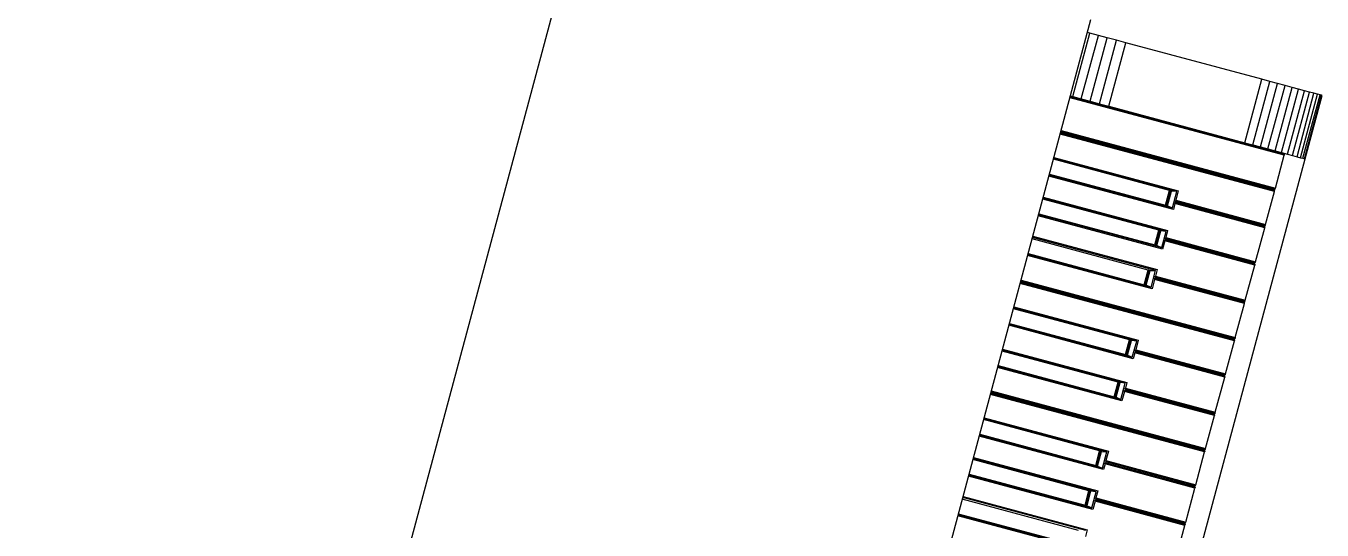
# Model space of a CAD drawing. Header units: millimetres. Extents: x 4980 to 19099, y 3891 to 5773.
# Drawn here: x 11253.5 to 11343.4, y 4460.1 to 4495 of the extents above; entities that cross this region are included whole.
import ezdxf

# ---------------------------------------------------------------- set-up
doc = ezdxf.new("R2010")
doc.units = ezdxf.units.MM
doc.layers.add('02_03 Stühle 3D_Stift_Nr__7', color=7, linetype='Continuous', lineweight=25)

# ---------------------------------------------------------------- blocks, each defined once
blk = doc.blocks.new('Piano4[1]', base_point=(-78646.3965, 22935.4099))
at = {"layer": '02_03 Stühle 3D_Stift_Nr__7', "linetype": 'Continuous'}
for p, q in [((-78646.9044, 22934.4132), (-78645.2321, 22935.5101)), ((-78645.241, 22935.5015), (-78645.2423, 22935.5034)), ((-78645.2918, 22935.4682), (-78645.241, 22935.5015)), ((-78645.2874, 22935.4614), (-78645.2366, 22935.4947)), ((-78645.2366, 22935.4947), (-78645.241, 22935.5015)), ((-78645.2319, 22935.4876), (-78645.2366, 22935.4947)), ((-78645.2827, 22935.4543), (-78645.2319, 22935.4876)), ((-78645.2778, 22935.4469), (-78645.227, 22935.4802)), ((-78645.227, 22935.4802), (-78645.2319, 22935.4876)), ((-78645.2221, 22935.4727), (-78645.227, 22935.4802)), ((-78645.1821, 22935.2978), (-78645.2945, 22935.4691)), ((-78645.1818, 22935.298), (-78645.2942, 22935.4694)), ((-78645.1815, 22935.2982), (-78645.2939, 22935.4696)), ((-78645.1813, 22935.2983), (-78645.2937, 22935.4697)), ((-78645.2931, 22935.4701), (-78645.2918, 22935.4682)), ((-78645.2918, 22935.4682), (-78645.2874, 22935.4614)), ((-78645.2729, 22935.4394), (-78645.2221, 22935.4727)), ((-78645.1507, 22935.3638), (-78645.2221, 22935.4727)), ((-78645.2874, 22935.4614), (-78645.2827, 22935.4543)), ((-78645.2111, 22935.2788), (-78645.3235, 22935.4501)), ((-78645.2107, 22935.279), (-78645.3231, 22935.4504)), ((-78645.2105, 22935.2792), (-78645.3229, 22935.4506)), ((-78645.2102, 22935.2793), (-78645.3226, 22935.4507)), ((-78645.3217, 22935.4513), (-78645.2093, 22935.2799)), ((-78645.3216, 22935.4514), (-78645.2092, 22935.28)), ((-78645.3212, 22935.4516), (-78645.2088, 22935.2803)), ((-78645.3208, 22935.4519), (-78645.2084, 22935.2805)), ((-78645.2827, 22935.4543), (-78645.2778, 22935.4469)), ((-78645.2778, 22935.4469), (-78645.2729, 22935.4394)), ((-78645.2829, 22935.344), (-78645.3438, 22935.4369)), ((-78645.2785, 22935.3388), (-78645.3431, 22935.4373)), ((-78645.3422, 22935.4379), (-78645.277, 22935.3384)), ((-78645.2729, 22935.4394), (-78645.2015, 22935.3305)), ((-78645.2918, 22935.3286), (-78645.3571, 22935.4281)), ((-78645.3561, 22935.4288), (-78645.2915, 22935.3303)), ((-78645.3555, 22935.4291), (-78645.2946, 22935.3363)), ((-78645.3236, 22935.3078), (-78645.3889, 22935.4073)), ((-78645.388, 22935.4079), (-78645.3233, 22935.3094)), ((-78645.3878, 22935.408), (-78645.3264, 22935.3154)), ((-78645.3873, 22935.4083), (-78645.3264, 22935.3154)), ((-78645.3147, 22935.3231), (-78645.3756, 22935.416)), ((-78645.3104, 22935.3179), (-78645.375, 22935.4164)), ((-78645.3741, 22935.417), (-78645.3088, 22935.3175)), ((-78645.3466, 22935.3022), (-78645.4075, 22935.3951)), ((-78645.3416, 22935.2974), (-78645.4062, 22935.3959)), ((-78645.4052, 22935.3966), (-78645.3399, 22935.2971)), ((-78645.3554, 22935.2869), (-78645.4207, 22935.3864)), ((-78645.4198, 22935.387), (-78645.3552, 22935.2885)), ((-78645.4196, 22935.3871), (-78645.3582, 22935.2945)), ((-78645.4191, 22935.3874), (-78645.3582, 22935.2945)), ((-78645.3306, 22935.2004), (-78645.443, 22935.3718)), ((-78645.3302, 22935.2007), (-78645.4426, 22935.372)), ((-78645.3299, 22935.2008), (-78645.4423, 22935.3722)), ((-78645.3297, 22935.201), (-78645.4421, 22935.3724)), ((-78645.4412, 22935.373), (-78645.3288, 22935.2016)), ((-78645.441, 22935.3731), (-78645.3285, 22935.2017)), ((-78645.4407, 22935.3733), (-78645.3283, 22935.2019)), ((-78645.4403, 22935.3735), (-78645.3279, 22935.2022)), ((-78645.398, 22935.2604), (-78645.4626, 22935.3589)), ((-78645.4617, 22935.3595), (-78645.3964, 22935.26)), ((-78645.2015, 22935.3305), (-78645.1507, 22935.3638)), ((-78645.1466, 22935.3575), (-78645.1507, 22935.3638)), ((-78645.4112, 22935.2503), (-78645.4765, 22935.3498)), ((-78645.4756, 22935.3504), (-78645.411, 22935.2519)), ((-78645.4754, 22935.3505), (-78645.414, 22935.258)), ((-78645.4749, 22935.3508), (-78645.414, 22935.258)), ((-78645.4023, 22935.2656), (-78645.4632, 22935.3585)), ((-78645.1974, 22935.3242), (-78645.1466, 22935.3575)), ((-78645.1933, 22935.318), (-78645.1425, 22935.3513)), ((-78645.1425, 22935.3513), (-78645.1466, 22935.3575)), ((-78645.1386, 22935.3454), (-78645.1425, 22935.3513)), ((-78645.4361, 22935.2434), (-78645.497, 22935.3363)), ((-78645.4318, 22935.2383), (-78645.4964, 22935.3368)), ((-78645.4955, 22935.3373), (-78645.4302, 22935.2378)), ((-78645.2946, 22935.3363), (-78645.2829, 22935.344)), ((-78645.2946, 22935.3363), (-78645.2942, 22935.3357)), ((-78645.2942, 22935.3357), (-78645.2825, 22935.3434)), ((-78645.2939, 22935.3352), (-78645.2942, 22935.3357)), ((-78645.2939, 22935.3352), (-78645.2822, 22935.3429)), ((-78645.2936, 22935.3347), (-78645.2939, 22935.3352)), ((-78645.2936, 22935.3347), (-78645.2819, 22935.3425)), ((-78645.2915, 22935.3303), (-78645.2785, 22935.3388)), ((-78645.277, 22935.3384), (-78645.2846, 22935.3334)), ((-78645.2825, 22935.3434), (-78645.2829, 22935.344)), ((-78645.2822, 22935.3429), (-78645.2825, 22935.3434)), ((-78645.2819, 22935.3425), (-78645.2822, 22935.3429)), ((-78645.2785, 22935.3388), (-78645.2819, 22935.3425)), ((-78645.1894, 22935.3121), (-78645.1386, 22935.3454)), ((-78645.1857, 22935.3064), (-78645.1349, 22935.3397)), ((-78645.1349, 22935.3397), (-78645.1386, 22935.3454)), ((-78645.1315, 22935.3345), (-78645.1349, 22935.3397)), ((-78645.445, 22935.2281), (-78645.5103, 22935.3277)), ((-78645.5094, 22935.3282), (-78645.4448, 22935.2297)), ((-78645.5092, 22935.3284), (-78645.4478, 22935.2358)), ((-78645.5087, 22935.3287), (-78645.4478, 22935.2358)), ((-78645.3264, 22935.3154), (-78645.3147, 22935.3231)), ((-78645.3143, 22935.3225), (-78645.3147, 22935.3231)), ((-78645.2936, 22935.3347), (-78645.2915, 22935.3303)), ((-78645.2872, 22935.3317), (-78645.2918, 22935.3286)), ((-78645.2872, 22935.3317), (-78645.2868, 22935.3319)), ((-78645.24, 22935.2598), (-78645.2872, 22935.3317)), ((-78645.2868, 22935.3319), (-78645.2865, 22935.3321)), ((-78645.2397, 22935.26), (-78645.2868, 22935.3319)), ((-78645.2865, 22935.3321), (-78645.2863, 22935.3322)), ((-78645.2394, 22935.2602), (-78645.2865, 22935.3321)), ((-78645.2392, 22935.2603), (-78645.2863, 22935.3322)), ((-78645.2855, 22935.3328), (-78645.2852, 22935.333)), ((-78645.2855, 22935.3328), (-78645.2383, 22935.2609)), ((-78645.2852, 22935.333), (-78645.285, 22935.3331)), ((-78645.2852, 22935.333), (-78645.2381, 22935.2611)), ((-78645.2846, 22935.3334), (-78645.285, 22935.3331)), ((-78645.285, 22935.3331), (-78645.2378, 22935.2612)), ((-78645.2846, 22935.3334), (-78645.2374, 22935.2615)), ((-78645.2015, 22935.3305), (-78645.1974, 22935.3242)), ((-78645.1974, 22935.3242), (-78645.1933, 22935.318)), ((-78645.1823, 22935.3012), (-78645.1315, 22935.3345)), ((-78645.1792, 22935.2965), (-78645.1284, 22935.3298)), ((-78645.1765, 22935.2924), (-78645.1257, 22935.3257)), ((-78645.1284, 22935.3298), (-78645.1315, 22935.3345)), ((-78645.1257, 22935.3257), (-78645.1284, 22935.3298)), ((-78645.1234, 22935.3222), (-78645.1257, 22935.3257)), ((-78645.4193, 22935.1422), (-78645.5317, 22935.3136)), ((-78645.4189, 22935.1425), (-78645.5313, 22935.3139)), ((-78645.4185, 22935.1427), (-78645.5309, 22935.3141)), ((-78645.4184, 22935.1428), (-78645.5308, 22935.3142)), ((-78645.5299, 22935.3148), (-78645.4175, 22935.1434)), ((-78645.5296, 22935.315), (-78645.4172, 22935.1436)), ((-78645.5294, 22935.3151), (-78645.417, 22935.1437)), ((-78645.529, 22935.3154), (-78645.4166, 22935.144)), ((-78645.3264, 22935.3154), (-78645.326, 22935.3148)), ((-78645.326, 22935.3148), (-78645.3143, 22935.3225)), ((-78645.326, 22935.3148), (-78645.3257, 22935.3144)), ((-78645.3257, 22935.3144), (-78645.314, 22935.322)), ((-78645.3257, 22935.3144), (-78645.3254, 22935.3139)), ((-78645.3254, 22935.3139), (-78645.3137, 22935.3216)), ((-78645.3254, 22935.3139), (-78645.3233, 22935.3094)), ((-78645.3171, 22935.3121), (-78645.3236, 22935.3078)), ((-78645.3233, 22935.3094), (-78645.3104, 22935.3179)), ((-78645.3171, 22935.3121), (-78645.3167, 22935.3123)), ((-78645.2699, 22935.2402), (-78645.3171, 22935.3121)), ((-78645.3167, 22935.3123), (-78645.3164, 22935.3125)), ((-78645.2696, 22935.2404), (-78645.3167, 22935.3123)), ((-78645.3164, 22935.3125), (-78645.3162, 22935.3126)), ((-78645.2693, 22935.2406), (-78645.3164, 22935.3125)), ((-78645.2691, 22935.2407), (-78645.3162, 22935.3126)), ((-78645.3153, 22935.3132), (-78645.3151, 22935.3134)), ((-78645.3153, 22935.3132), (-78645.2681, 22935.2414)), ((-78645.3151, 22935.3134), (-78645.3148, 22935.3136)), ((-78645.3151, 22935.3134), (-78645.268, 22935.2415)), ((-78645.3144, 22935.3138), (-78645.3148, 22935.3136)), ((-78645.3148, 22935.3136), (-78645.2676, 22935.2417)), ((-78645.3088, 22935.3175), (-78645.3144, 22935.3138)), ((-78645.3144, 22935.3138), (-78645.2673, 22935.2419)), ((-78645.314, 22935.322), (-78645.3143, 22935.3225)), ((-78645.3137, 22935.3216), (-78645.314, 22935.322)), ((-78645.3104, 22935.3179), (-78645.3137, 22935.3216)), ((-78645.1933, 22935.318), (-78645.1894, 22935.3121)), ((-78645.1894, 22935.3121), (-78645.1857, 22935.3064)), ((-78645.1742, 22935.2888), (-78645.1234, 22935.3222)), ((-78645.1724, 22935.2861), (-78645.1216, 22935.3194)), ((-78645.171, 22935.2841), (-78645.1202, 22935.3174)), ((-78645.1702, 22935.2828), (-78645.1194, 22935.3161)), ((-78645.17, 22935.2824), (-78645.1192, 22935.3157)), ((-78645.1216, 22935.3194), (-78645.1234, 22935.3222)), ((-78645.1202, 22935.3174), (-78645.1216, 22935.3194)), ((-78645.1194, 22935.3161), (-78645.1202, 22935.3174)), ((-78645.1192, 22935.3157), (-78645.1194, 22935.3161)), ((-78645.491, 22935.2075), (-78645.5519, 22935.3003)), ((-78645.4867, 22935.2023), (-78645.5513, 22935.3008)), ((-78645.5504, 22935.3014), (-78645.4851, 22935.2018)), ((-78645.3582, 22935.2945), (-78645.3466, 22935.3022)), ((-78645.3578, 22935.294), (-78645.3461, 22935.3017)), ((-78645.3575, 22935.2935), (-78645.3458, 22935.3012)), ((-78645.3572, 22935.293), (-78645.3455, 22935.3007)), ((-78645.3461, 22935.3017), (-78645.3466, 22935.3022)), ((-78645.3458, 22935.3012), (-78645.3461, 22935.3017)), ((-78645.3455, 22935.3007), (-78645.3458, 22935.3012)), ((-78645.3455, 22935.3007), (-78645.3416, 22935.2974)), ((-78645.1857, 22935.3064), (-78645.1823, 22935.3012)), ((-78645.1823, 22935.3012), (-78645.1792, 22935.2965)), ((-78645.4999, 22935.1922), (-78645.5652, 22935.2917)), ((-78645.5643, 22935.2922), (-78645.4996, 22935.1937)), ((-78645.5636, 22935.2927), (-78645.5027, 22935.1998)), ((-78645.3582, 22935.2945), (-78645.3578, 22935.294)), ((-78645.3578, 22935.294), (-78645.3575, 22935.2935)), ((-78645.3575, 22935.2935), (-78645.3572, 22935.293)), ((-78645.3552, 22935.2885), (-78645.3572, 22935.293)), ((-78645.3478, 22935.2919), (-78645.3554, 22935.2869)), ((-78645.3552, 22935.2885), (-78645.3416, 22935.2974)), ((-78645.3474, 22935.2921), (-78645.3478, 22935.2919)), ((-78645.3007, 22935.22), (-78645.3478, 22935.2919)), ((-78645.3474, 22935.2921), (-78645.3472, 22935.2923)), ((-78645.3003, 22935.2203), (-78645.3474, 22935.2921)), ((-78645.3472, 22935.2923), (-78645.3469, 22935.2925)), ((-78645.3, 22935.2204), (-78645.3472, 22935.2923)), ((-78645.2998, 22935.2206), (-78645.3469, 22935.2925)), ((-78645.346, 22935.2931), (-78645.3459, 22935.2932)), ((-78645.346, 22935.2931), (-78645.2989, 22935.2212)), ((-78645.3459, 22935.2932), (-78645.3456, 22935.2934)), ((-78645.3459, 22935.2932), (-78645.2987, 22935.2213)), ((-78645.3452, 22935.2936), (-78645.3456, 22935.2934)), ((-78645.3456, 22935.2934), (-78645.2984, 22935.2215)), ((-78645.3399, 22935.2971), (-78645.3452, 22935.2936)), ((-78645.3452, 22935.2936), (-78645.2981, 22935.2217)), ((-78645.2084, 22935.2805), (-78645.1821, 22935.2978)), ((-78645.1818, 22935.298), (-78645.1821, 22935.2978)), ((-78645.1815, 22935.2982), (-78645.1818, 22935.298)), ((-78645.1815, 22935.2982), (-78645.1813, 22935.2983)), ((-78645.1792, 22935.2965), (-78645.1765, 22935.2924)), ((-78645.1765, 22935.2924), (-78645.1742, 22935.2888)), ((-78645.1742, 22935.2888), (-78645.1724, 22935.2861)), ((-78646.715, 22934.2691), (-78645.17, 22935.2824)), ((-78645.5229, 22935.1866), (-78645.5838, 22935.2794)), ((-78645.5185, 22935.1814), (-78645.5831, 22935.2799)), ((-78645.5822, 22935.2805), (-78645.517, 22935.181)), ((-78645.2374, 22935.2615), (-78645.2111, 22935.2788)), ((-78645.2111, 22935.2788), (-78645.2107, 22935.279)), ((-78645.2107, 22935.279), (-78645.2105, 22935.2792)), ((-78645.2105, 22935.2792), (-78645.2102, 22935.2793)), ((-78645.2092, 22935.28), (-78645.2093, 22935.2799)), ((-78645.2092, 22935.28), (-78645.2088, 22935.2803)), ((-78645.2088, 22935.2803), (-78645.2084, 22935.2805)), ((-78645.1724, 22935.2861), (-78645.171, 22935.2841)), ((-78645.171, 22935.2841), (-78645.1702, 22935.2828)), ((-78645.1702, 22935.2828), (-78645.17, 22935.2824)), ((-78645.5317, 22935.1713), (-78645.597, 22935.2708)), ((-78645.5961, 22935.2714), (-78645.5315, 22935.1729)), ((-78645.5959, 22935.2715), (-78645.5345, 22935.1789)), ((-78645.5954, 22935.2718), (-78645.5345, 22935.1789)), ((-78645.414, 22935.258), (-78645.4023, 22935.2656)), ((-78645.4136, 22935.2574), (-78645.4019, 22935.265)), ((-78645.4133, 22935.2569), (-78645.4016, 22935.2645)), ((-78645.4131, 22935.2564), (-78645.4013, 22935.2641)), ((-78645.4019, 22935.265), (-78645.4023, 22935.2656)), ((-78645.4016, 22935.2645), (-78645.4019, 22935.265)), ((-78645.4013, 22935.2641), (-78645.4016, 22935.2645)), ((-78645.398, 22935.2604), (-78645.4013, 22935.2641)), ((-78645.5546, 22935.1657), (-78645.6155, 22935.2586)), ((-78645.5496, 22935.161), (-78645.6142, 22935.2595)), ((-78645.6133, 22935.2601), (-78645.5481, 22935.1606)), ((-78645.414, 22935.258), (-78645.4136, 22935.2574)), ((-78645.4136, 22935.2574), (-78645.4133, 22935.2569)), ((-78645.4133, 22935.2569), (-78645.4131, 22935.2564)), ((-78645.4131, 22935.2564), (-78645.411, 22935.2519)), ((-78645.4066, 22935.2533), (-78645.4112, 22935.2503)), ((-78645.411, 22935.2519), (-78645.398, 22935.2604)), ((-78645.4063, 22935.2535), (-78645.4066, 22935.2533)), ((-78645.3595, 22935.1814), (-78645.4066, 22935.2533)), ((-78645.4063, 22935.2535), (-78645.406, 22935.2537)), ((-78645.3592, 22935.1817), (-78645.4063, 22935.2535)), ((-78645.406, 22935.2537), (-78645.4058, 22935.2539)), ((-78645.3588, 22935.1819), (-78645.406, 22935.2537)), ((-78645.3587, 22935.182), (-78645.4058, 22935.2539)), ((-78645.4048, 22935.2545), (-78645.4047, 22935.2546)), ((-78645.4048, 22935.2545), (-78645.3577, 22935.1826)), ((-78645.4047, 22935.2546), (-78645.4043, 22935.2548)), ((-78645.4047, 22935.2546), (-78645.3575, 22935.1827)), ((-78645.404, 22935.255), (-78645.4043, 22935.2548)), ((-78645.4043, 22935.2548), (-78645.3572, 22935.1829)), ((-78645.3964, 22935.26), (-78645.404, 22935.255)), ((-78645.404, 22935.255), (-78645.3569, 22935.1832)), ((-78645.2673, 22935.2419), (-78645.24, 22935.2598)), ((-78645.24, 22935.2598), (-78645.2397, 22935.26)), ((-78645.2394, 22935.2602), (-78645.2397, 22935.26)), ((-78645.2394, 22935.2602), (-78645.2392, 22935.2603)), ((-78645.2381, 22935.2611), (-78645.2383, 22935.2609)), ((-78645.2381, 22935.2611), (-78645.2378, 22935.2612)), ((-78645.2378, 22935.2612), (-78645.2374, 22935.2615)), ((-78645.5635, 22935.1504), (-78645.6288, 22935.2499)), ((-78645.6279, 22935.2505), (-78645.5633, 22935.152)), ((-78645.6277, 22935.2506), (-78645.5663, 22935.1581)), ((-78645.6272, 22935.251), (-78645.5663, 22935.1581)), ((-78645.4478, 22935.2358), (-78645.4361, 22935.2434)), ((-78645.4474, 22935.2352), (-78645.4357, 22935.2429)), ((-78645.4471, 22935.2347), (-78645.4353, 22935.2424)), ((-78645.4468, 22935.2343), (-78645.435, 22935.242)), ((-78645.4357, 22935.2429), (-78645.4361, 22935.2434)), ((-78645.4353, 22935.2424), (-78645.4357, 22935.2429)), ((-78645.435, 22935.242), (-78645.4353, 22935.2424)), ((-78645.4318, 22935.2383), (-78645.435, 22935.242)), ((-78645.2981, 22935.2217), (-78645.2699, 22935.2402)), ((-78645.2696, 22935.2404), (-78645.2699, 22935.2402)), ((-78645.2693, 22935.2406), (-78645.2696, 22935.2404)), ((-78645.2691, 22935.2407), (-78645.2693, 22935.2406)), ((-78645.2681, 22935.2414), (-78645.268, 22935.2415)), ((-78645.268, 22935.2415), (-78645.2676, 22935.2417)), ((-78645.2676, 22935.2417), (-78645.2673, 22935.2419)), ((-78645.4478, 22935.2358), (-78645.4474, 22935.2352)), ((-78645.4474, 22935.2352), (-78645.4471, 22935.2347)), ((-78645.4471, 22935.2347), (-78645.4468, 22935.2343)), ((-78645.4468, 22935.2343), (-78645.4448, 22935.2297)), ((-78645.4374, 22935.2331), (-78645.445, 22935.2281)), ((-78645.4448, 22935.2297), (-78645.4318, 22935.2383)), ((-78645.4374, 22935.2331), (-78645.437, 22935.2334)), ((-78645.3903, 22935.1612), (-78645.4374, 22935.2331)), ((-78645.437, 22935.2334), (-78645.4368, 22935.2336)), ((-78645.3899, 22935.1615), (-78645.437, 22935.2334)), ((-78645.4368, 22935.2336), (-78645.4365, 22935.2337)), ((-78645.3896, 22935.1617), (-78645.4368, 22935.2336)), ((-78645.3894, 22935.1618), (-78645.4365, 22935.2337)), ((-78645.4356, 22935.2343), (-78645.4355, 22935.2344)), ((-78645.4356, 22935.2343), (-78645.3885, 22935.1624)), ((-78645.4355, 22935.2344), (-78645.4351, 22935.2346)), ((-78645.4355, 22935.2344), (-78645.3883, 22935.1625)), ((-78645.4348, 22935.2348), (-78645.4351, 22935.2346)), ((-78645.4351, 22935.2346), (-78645.388, 22935.1627)), ((-78645.4302, 22935.2378), (-78645.4348, 22935.2348)), ((-78645.4348, 22935.2348), (-78645.3877, 22935.163)), ((-78645.3279, 22935.2022), (-78645.3007, 22935.22)), ((-78645.3007, 22935.22), (-78645.3003, 22935.2203)), ((-78645.3003, 22935.2203), (-78645.3, 22935.2204)), ((-78645.2998, 22935.2206), (-78645.3, 22935.2204)), ((-78645.2989, 22935.2212), (-78645.2987, 22935.2213)), ((-78645.2987, 22935.2213), (-78645.2984, 22935.2215)), ((-78645.2984, 22935.2215), (-78645.2981, 22935.2217)), ((-78645.5027, 22935.1998), (-78645.491, 22935.2075)), ((-78645.5023, 22935.1992), (-78645.4906, 22935.2069)), ((-78645.502, 22935.1987), (-78645.4903, 22935.2064)), ((-78645.5018, 22935.1982), (-78645.49, 22935.2059)), ((-78645.4906, 22935.2069), (-78645.491, 22935.2075)), ((-78645.4903, 22935.2064), (-78645.4906, 22935.2069)), ((-78645.49, 22935.2059), (-78645.4903, 22935.2064)), ((-78645.49, 22935.2059), (-78645.4867, 22935.2023)), ((-78645.5027, 22935.1998), (-78645.5023, 22935.1992)), ((-78645.5027, 22935.1998), (-78645.5018, 22935.1982)), ((-78645.502, 22935.1987), (-78645.5023, 22935.1992)), ((-78645.5018, 22935.1982), (-78645.502, 22935.1987)), ((-78645.5018, 22935.1982), (-78645.4996, 22935.1937)), ((-78645.4953, 22935.1952), (-78645.4999, 22935.1922)), ((-78645.4996, 22935.1937), (-78645.4867, 22935.2023)), ((-78645.4953, 22935.1952), (-78645.495, 22935.1954)), ((-78645.4482, 22935.1233), (-78645.4953, 22935.1952)), ((-78645.495, 22935.1954), (-78645.4947, 22935.1956)), ((-78645.4478, 22935.1235), (-78645.495, 22935.1954)), ((-78645.4947, 22935.1956), (-78645.4945, 22935.1957)), ((-78645.4475, 22935.1237), (-78645.4947, 22935.1956)), ((-78645.4474, 22935.1238), (-78645.4945, 22935.1957)), ((-78645.4935, 22935.1963), (-78645.4934, 22935.1964)), ((-78645.4935, 22935.1963), (-78645.4464, 22935.1245)), ((-78645.4934, 22935.1964), (-78645.493, 22935.1967)), ((-78645.4934, 22935.1964), (-78645.4462, 22935.1246)), ((-78645.4927, 22935.1969), (-78645.493, 22935.1967)), ((-78645.493, 22935.1967), (-78645.4459, 22935.1248)), ((-78645.4851, 22935.2018), (-78645.4927, 22935.1969)), ((-78645.4927, 22935.1969), (-78645.4456, 22935.125)), ((-78645.3569, 22935.1832), (-78645.3306, 22935.2004)), ((-78645.3306, 22935.2004), (-78645.3302, 22935.2007)), ((-78645.3299, 22935.2008), (-78645.3302, 22935.2007)), ((-78645.3299, 22935.2008), (-78645.3297, 22935.201)), ((-78645.3285, 22935.2017), (-78645.3288, 22935.2016)), ((-78645.3285, 22935.2017), (-78645.3283, 22935.2019)), ((-78645.3279, 22935.2022), (-78645.3283, 22935.2019)), ((-78645.5345, 22935.1789), (-78645.5229, 22935.1866)), ((-78645.5341, 22935.1783), (-78645.5225, 22935.186)), ((-78645.5338, 22935.1778), (-78645.5222, 22935.1855)), ((-78645.5335, 22935.1774), (-78645.5218, 22935.1851)), ((-78645.5315, 22935.1729), (-78645.5185, 22935.1814)), ((-78645.5225, 22935.186), (-78645.5229, 22935.1866)), ((-78645.5222, 22935.1855), (-78645.5225, 22935.186)), ((-78645.517, 22935.181), (-78645.5225, 22935.1773)), ((-78645.5218, 22935.1851), (-78645.5222, 22935.1855)), ((-78645.5185, 22935.1814), (-78645.5218, 22935.1851)), ((-78645.3877, 22935.163), (-78645.3595, 22935.1814)), ((-78645.3592, 22935.1817), (-78645.3595, 22935.1814)), ((-78645.3592, 22935.1817), (-78645.3588, 22935.1819)), ((-78645.3588, 22935.1819), (-78645.3587, 22935.182)), ((-78645.3577, 22935.1826), (-78645.3575, 22935.1827)), ((-78645.3575, 22935.1827), (-78645.3572, 22935.1829)), ((-78645.3572, 22935.1829), (-78645.3569, 22935.1832)), ((-78645.5345, 22935.1789), (-78645.5341, 22935.1783)), ((-78645.5341, 22935.1783), (-78645.5338, 22935.1778)), ((-78645.5338, 22935.1778), (-78645.5335, 22935.1774)), ((-78645.5335, 22935.1774), (-78645.5315, 22935.1729)), ((-78645.5252, 22935.1755), (-78645.5317, 22935.1713)), ((-78645.5248, 22935.1758), (-78645.5252, 22935.1755)), ((-78645.4781, 22935.1037), (-78645.5252, 22935.1755)), ((-78645.5248, 22935.1758), (-78645.5245, 22935.176)), ((-78645.4777, 22935.1039), (-78645.5248, 22935.1758)), ((-78645.5245, 22935.176), (-78645.5243, 22935.1761)), ((-78645.4774, 22935.1041), (-78645.5245, 22935.176)), ((-78645.4772, 22935.1043), (-78645.5243, 22935.1761)), ((-78645.5234, 22935.1767), (-78645.5232, 22935.1768)), ((-78645.5234, 22935.1767), (-78645.4763, 22935.1049)), ((-78645.5232, 22935.1768), (-78645.5229, 22935.177)), ((-78645.5232, 22935.1768), (-78645.4761, 22935.105)), ((-78645.5225, 22935.1773), (-78645.5229, 22935.177)), ((-78645.5229, 22935.177), (-78645.4758, 22935.1052)), ((-78645.5225, 22935.1773), (-78645.4754, 22935.1054)), ((-78645.5481, 22935.1606), (-78645.5533, 22935.1571)), ((-78645.4166, 22935.144), (-78645.3903, 22935.1612)), ((-78645.3899, 22935.1615), (-78645.3903, 22935.1612)), ((-78645.3896, 22935.1617), (-78645.3899, 22935.1615)), ((-78645.3896, 22935.1617), (-78645.3894, 22935.1618)), ((-78645.3883, 22935.1625), (-78645.3885, 22935.1624)), ((-78645.388, 22935.1627), (-78645.3883, 22935.1625)), ((-78645.388, 22935.1627), (-78645.3877, 22935.163)), ((-78645.4172, 22935.1436), (-78645.4175, 22935.1434)), ((-78645.4172, 22935.1436), (-78645.417, 22935.1437)), ((-78645.417, 22935.1437), (-78645.4166, 22935.144)), ((-78645.4456, 22935.125), (-78645.4193, 22935.1422)), ((-78645.4189, 22935.1425), (-78645.4193, 22935.1422)), ((-78645.4185, 22935.1427), (-78645.4189, 22935.1425)), ((-78645.4184, 22935.1428), (-78645.4185, 22935.1427)), ((-78645.4754, 22935.1054), (-78645.4482, 22935.1233)), ((-78645.4478, 22935.1235), (-78645.4482, 22935.1233)), ((-78645.4475, 22935.1237), (-78645.4478, 22935.1235)), ((-78645.4474, 22935.1238), (-78645.4475, 22935.1237)), ((-78645.4464, 22935.1245), (-78645.4462, 22935.1246)), ((-78645.4462, 22935.1246), (-78645.4459, 22935.1248)), ((-78645.4459, 22935.1248), (-78645.4456, 22935.125)), ((-78645.5062, 22935.0852), (-78645.4781, 22935.1037)), ((-78645.4781, 22935.1037), (-78645.4777, 22935.1039)), ((-78645.4777, 22935.1039), (-78645.4774, 22935.1041)), ((-78645.4772, 22935.1043), (-78645.4774, 22935.1041)), ((-78645.4763, 22935.1049), (-78645.4761, 22935.105)), ((-78645.4761, 22935.105), (-78645.4758, 22935.1052)), ((-78645.4758, 22935.1052), (-78645.4754, 22935.1054))]:
    blk.add_line(p, q, dxfattribs=at)
blk.add_lwpolyline([(-78647.1689, 22934.8165), (-78645.4965, 22935.9133)], dxfattribs=at)

msp = doc.modelspace()

# ---------------------------------------------------------------- block references
at = {"layer": '02_03 Stühle 3D_Stift_Nr__7', "linetype": 'Continuous', "xscale": 74.9999999991936, "yscale": 74.9999999991936, "zscale": 74.9999999991936, "rotation": 41.71453924281335}
msp.add_blockref('Piano4[1]', (11267.149, 4431.7), dxfattribs=at)

doc.saveas('drawing.dxf')
